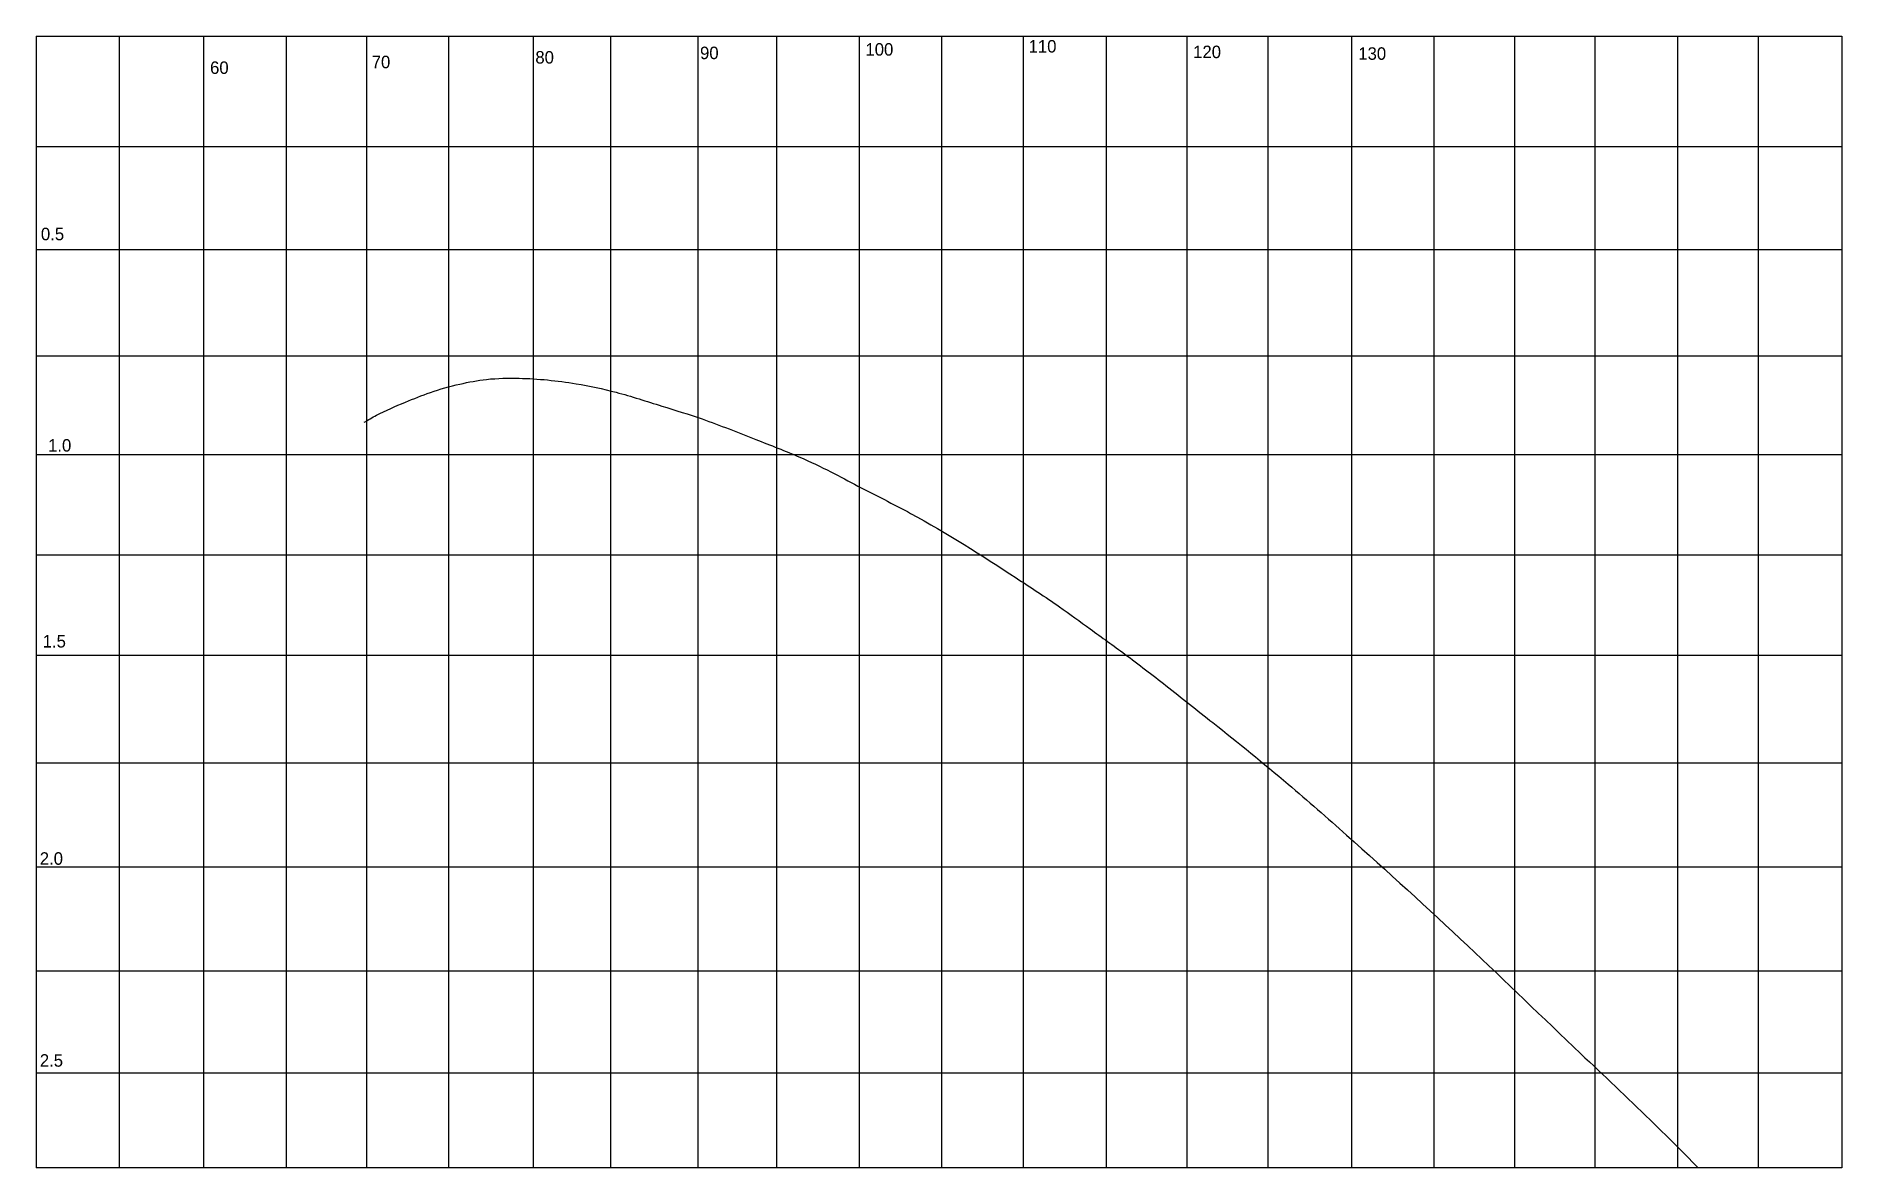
# Model space of a CAD drawing. Header units: millimetres. Extents: x 74 to 436, y 107 to 334.
import ezdxf

# ---------------------------------------------------------------- set-up
doc = ezdxf.new("R2010")
doc.units = ezdxf.units.MM
doc.layers.add('Layer1', color=10, linetype='Continuous')

msp = doc.modelspace()

# ---------------------------------------------------------------- linework, layer by layer
at = {"layer": 'Layer1'}
for p, q in [((74.43, 333.54), (74.43, 107.19)), ((74.43, 333.54), (435.81, 333.54)), ((91.02, 333.54), (91.02, 107.19)), ((107.94, 333.54), (107.94, 107.19)), ((124.44, 333.54), (124.44, 107.19)), ((140.53, 333.54), (140.53, 107.19)), ((156.99, 333.54), (156.99, 107.19)), ((173.87, 333.54), (173.87, 107.19)), ((189.39, 333.54), (189.39, 107.19)), ((206.83, 333.54), (206.83, 107.19)), ((222.59, 333.54), (222.59, 107.19)), ((239.14, 333.54), (239.14, 107.19)), ((255.59, 333.54), (255.59, 107.19)), ((271.94, 333.54), (271.94, 107.19)), ((288.58, 333.54), (288.58, 107.19)), ((304.69, 333.54), (304.69, 107.19)), ((320.93, 333.54), (320.93, 107.19)), ((337.7, 333.54), (337.7, 107.19)), ((354.15, 333.54), (354.15, 107.19)), ((370.32, 333.54), (370.32, 107.19)), ((386.35, 333.54), (386.35, 107.19)), ((402.94, 333.54), (402.94, 107.19)), ((419.04, 333.54), (419.04, 107.19)), ((435.81, 333.54), (435.81, 107.19)), ((74.43, 311.49), (435.81, 311.49)), ((74.43, 290.85), (435.81, 290.85)), ((74.43, 269.58), (435.81, 269.58)), ((74.43, 249.87), (435.81, 249.87)), ((74.43, 229.78), (435.81, 229.78)), ((74.43, 209.75), (435.81, 209.75)), ((74.43, 188.19), (435.81, 188.19)), ((74.43, 167.39), (435.81, 167.39)), ((74.43, 146.6), (435.81, 146.6)), ((74.43, 126.17), (435.81, 126.17)), ((435.81, 107.19), (74.43, 107.19))]:
    msp.add_line(p, q, dxfattribs=at)
at = {"layer": 'Layer1', "color": 2}
msp.add_spline([(140.08, 256.31), (142.52, 257.71), (148.32, 260.33), (153.34, 262.28), (159.21, 263.95), (164.58, 264.89), (171.08, 265.12), (182.48, 264.02), (190.49, 262.31), (199.66, 259.55), (207.7, 256.97), (218.45, 252.88), (227.28, 249.32), (233.48, 246.4), (238.9, 243.56), (249.45, 238.09), (270.57, 225.18), (279.22, 219.41), (285.4, 214.97), (292.32, 209.94), (300.54, 203.65), (309.94, 196.23), (325.02, 183.93), (336.68, 173.75), (360.93, 151.61), (383.53, 130.05), (397.46, 116.78), (407, 107.27)], degree=3, dxfattribs=at)

# ---------------------------------------------------------------- texts
at = {"layer": 'Layer1', "char_height": 2.5, "attachment_point": 1}
for s, insert, width in [('110', (273.05, 332.76), 8.822), ('70', (141.59, 329.63), 7.0476), ('80', (174.34, 330.56), 9.559), ('90', (207.3, 331.44), 6.0633), ('100', (240.4, 332.14), 11.5001), ('120', (305.98, 331.64), 9.725), ('130', (339.03, 331.31), 11.4519), ('60', (109.24, 328.49), 16.6667), ('0.5', (75.39, 295.22), 15.2078), ('1.0', (76.82, 252.95), 13.2952), ('1.5', (75.74, 213.76), 7.9265), ('2.0', (75.16, 170.31), 13.2001), ('2.5', (75.17, 129.92), 9.9001)]:
    msp.add_mtext(s, dxfattribs=dict(at, insert=insert, width=width))

doc.saveas('drawing.dxf')
